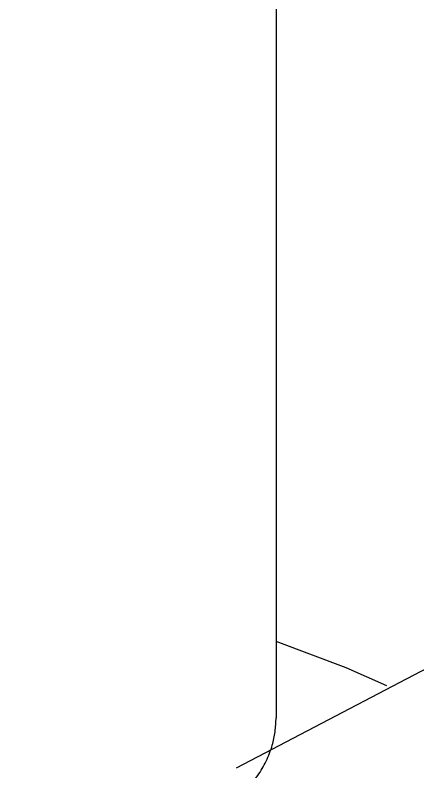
# Model space of a CAD drawing. Header units: millimetres. Extents: x 0 to 279, y 0 to 216.
# Drawn here: x 236.7678 to 236.9015, y 91.1652 to 91.4164 of the extents above; entities that cross this region are included whole.
import ezdxf

# ---------------------------------------------------------------- set-up
doc = ezdxf.new("R2010")
doc.units = ezdxf.units.MM
doc.layers.add('TITLE_BLOCK_TEXT', color=8, linetype='Continuous')

msp = doc.modelspace()

# ---------------------------------------------------------------- hatches: boundary and pattern name
at = {"layer": 'TITLE_BLOCK_TEXT', "linetype": 'Continuous', "lineweight": 18}
h = msp.add_hatch(dxfattribs=at)
h.set_pattern_fill('ANSI32', color=256, style=0)
edge = h.paths.add_edge_path(flags=0)
edge.add_spline(control_points=[(236.48774, 91.49976), (236.43892, 91.49976), (236.40441, 91.46524), (236.40441, 91.41643)], knot_values=[0.063141, 0.063141, 0.063141, 0.063141, 0.936859, 0.936859, 0.936859, 0.936859], weights=[0.692245, 0.557076, 0.557076, 0.692245], degree=3, periodic=0)
edge.add_line((236.40441, 91.41643), (236.40441, 90.21643))
edge.add_spline(control_points=[(236.40441, 90.21643), (236.40441, 90.18714), (236.42512, 90.16643), (236.45441, 90.16643)], knot_values=[0.063141, 0.063141, 0.063141, 0.063141, 0.936859, 0.936859, 0.936859, 0.936859], weights=[0.692245, 0.557076, 0.557076, 0.692245], degree=3, periodic=0)
edge.add_line((236.45441, 90.16643), (236.63775, 90.16643))
edge.add_spline(control_points=[(236.63775, 90.16643), (236.66703, 90.16643), (236.68774, 90.18714), (236.68774, 90.21643)], knot_values=[0.063141, 0.063141, 0.063141, 0.063141, 0.936859, 0.936859, 0.936859, 0.936859], weights=[0.692245, 0.557076, 0.557076, 0.692245], degree=3, periodic=0)
edge.add_line((236.68774, 90.21643), (236.68774, 90.72601))
edge.add_spline(control_points=[(236.68774, 90.72601), (236.68774, 90.72881), (236.68739, 90.73159), (236.68669, 90.7343)], knot_values=[0.222268, 0.222268, 0.222268, 0.222268, 0.777732, 0.777732, 0.777732, 0.777732], weights=[0.717318, 0.71354, 0.71354, 0.717318], degree=3, periodic=0)
edge.add_spline(control_points=[(236.68669, 90.7343), (236.67838, 90.76662), (236.6742, 90.79973), (236.6742, 90.83309)], knot_values=[0, 0, 0, 0, 0.555464, 0.555464, 0.555464, 0.555464], weights=[0.717318, 0.71354, 0.71354, 0.717318], degree=3, periodic=0)
edge.add_spline(control_points=[(236.6742, 90.83309), (236.6742, 90.96385), (236.73403, 91.0801), (236.84044, 91.15608)], knot_values=[0, 0, 0, 0, 0.81875, 0.81875, 0.81875, 0.81875], weights=[0.704464, 0.652396, 0.652396, 0.704464], degree=3, periodic=0)
edge.add_spline(control_points=[(236.84044, 91.15608), (236.84938, 91.16246), (236.85441, 91.17223), (236.85441, 91.18321)], knot_values=[0.090625, 0.090625, 0.090625, 0.090625, 0.909375, 0.909375, 0.909375, 0.909375], weights=[0.704464, 0.652396, 0.652396, 0.704464], degree=3, periodic=0)
edge.add_line((236.85441, 91.18321), (236.85441, 91.44976))
edge.add_spline(control_points=[(236.85441, 91.44976), (236.85441, 91.47905), (236.83369, 91.49976), (236.80441, 91.49976)], knot_values=[0.063141, 0.063141, 0.063141, 0.063141, 0.936859, 0.936859, 0.936859, 0.936859], weights=[0.692245, 0.557076, 0.557076, 0.692245], degree=3, periodic=0)
edge.add_line((236.80441, 91.49976), (236.48775, 91.49976))

# ---------------------------------------------------------------- linework, layer by layer
at = {"color": 7, "linetype": 'Continuous', "lineweight": 25}
msp.add_line((236.85441, 91.44976), (236.85441, 91.18321), dxfattribs=at)
at = {"color": 7, "linetype": 'Continuous', "lineweight": 25, "flags": 128}
for points in [[(237.05662, 91.22997), (236.90474, 91.19976), (236.84121, 91.16643)], [(236.89118, 91.19384), (236.87762, 91.19976), (236.85441, 91.20854)]]:
    msp.add_lwpolyline(points, dxfattribs=at)
at = {"color": 7, "linetype": 'Continuous', "lineweight": 25}
msp.add_open_spline([(236.84044, 91.15608), (236.84189, 91.15723), (236.84484, 91.15955), (236.84842, 91.1639), (236.8513, 91.16877), (236.85316, 91.17372), (236.85422, 91.17859), (236.85434, 91.18166), (236.85441, 91.18321)], degree=3, knots=[0, 0, 0, 0, 0.174876, 0.354823, 0.529699, 0.709647, 0.853437, 1, 1, 1, 1], dxfattribs=at)

doc.saveas('drawing.dxf')
